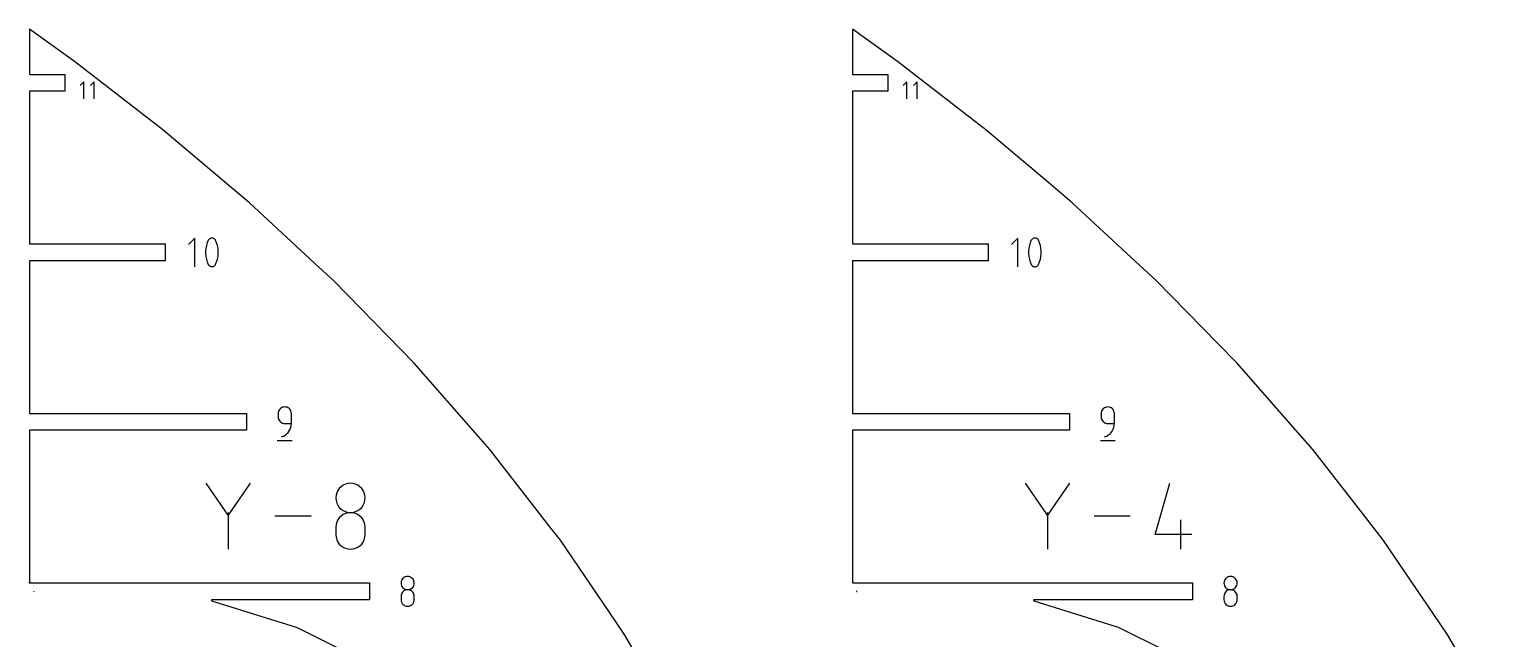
# Model space of a CAD drawing. Extents: x 0 to 800, y 0 to 1200.
# Drawn here: x 178.4 to 374.6, y 870 to 951.7 of the extents above; entities that cross this region are included whole.
import ezdxf

# ---------------------------------------------------------------- set-up
doc = ezdxf.new("R2010")
doc.units = 0
doc.header["$MEASUREMENT"] = 0
doc.layers.add('annotation', color=7, linetype='Continuous')
doc.layers.add('boundary', color=7, linetype='Continuous')

msp = doc.modelspace()

# ---------------------------------------------------------------- linework, layer by layer
at = {"layer": 'annotation', "color": 1}
for p, q in [((185.7, 944.71), (185.19, 944.2)), ((185.7, 942.42), (185.7, 944.71)), ((187.07, 944.71), (186.56, 944.2)), ((187.07, 942.42), (187.07, 944.71)), ((296.07, 944.71), (295.56, 944.2)), ((296.07, 942.42), (296.07, 944.71)), ((297.44, 944.71), (296.93, 944.2)), ((297.44, 942.42), (297.44, 944.71)), ((200.57, 923.76), (199.72, 922.91)), ((200.57, 919.91), (200.57, 923.76)), ((202.13, 922.75), (202.05, 922.39)), ((202.24, 923.11), (202.13, 922.75)), ((202.38, 923.46), (202.24, 923.11)), ((202.43, 923.54), (202.38, 923.46)), ((202.38, 923.46), (202.38, 923.46)), ((202.49, 923.61), (202.43, 923.54)), ((202.57, 923.67), (202.49, 923.61)), ((202.65, 923.71), (202.57, 923.67)), ((202.73, 923.74), (202.65, 923.71)), ((202.82, 923.76), (202.73, 923.74)), ((202.92, 923.76), (202.82, 923.76)), ((203.01, 923.74), (202.92, 923.76)), ((203.1, 923.7), (203.01, 923.74)), ((203.13, 923.69), (203.1, 923.7)), ((203.1, 923.7), (203.1, 923.7)), ((203.17, 923.67), (203.13, 923.69)), ((203.2, 923.64), (203.17, 923.67)), ((203.23, 923.62), (203.2, 923.64)), ((203.26, 923.59), (203.23, 923.62)), ((203.28, 923.56), (203.26, 923.59)), ((203.31, 923.53), (203.28, 923.56)), ((203.33, 923.49), (203.31, 923.53)), ((203.35, 923.46), (203.33, 923.49)), ((203.49, 923.11), (203.35, 923.46)), ((203.35, 923.46), (203.35, 923.46)), ((203.6, 922.75), (203.49, 923.11)), ((203.68, 922.39), (203.6, 922.75)), ((310.94, 923.76), (310.09, 922.91)), ((310.94, 919.91), (310.94, 923.76)), ((312.5, 922.75), (312.42, 922.39)), ((312.61, 923.11), (312.5, 922.75)), ((312.75, 923.46), (312.61, 923.11)), ((312.8, 923.54), (312.75, 923.46)), ((312.75, 923.46), (312.75, 923.46)), ((312.87, 923.61), (312.8, 923.54)), ((312.94, 923.67), (312.87, 923.61)), ((313.02, 923.71), (312.94, 923.67)), ((313.1, 923.74), (313.02, 923.71)), ((313.2, 923.76), (313.1, 923.74)), ((313.29, 923.76), (313.2, 923.76)), ((313.38, 923.74), (313.29, 923.76)), ((313.47, 923.7), (313.38, 923.74)), ((313.5, 923.69), (313.47, 923.7)), ((313.47, 923.7), (313.47, 923.7)), ((313.54, 923.66), (313.5, 923.69)), ((313.57, 923.64), (313.54, 923.66)), ((313.6, 923.62), (313.57, 923.64)), ((313.63, 923.59), (313.6, 923.62)), ((313.65, 923.56), (313.63, 923.59)), ((313.68, 923.53), (313.65, 923.56)), ((313.7, 923.49), (313.68, 923.53)), ((313.72, 923.46), (313.7, 923.49)), ((313.86, 923.11), (313.72, 923.46)), ((313.72, 923.46), (313.72, 923.46)), ((313.98, 922.75), (313.86, 923.11)), ((314.05, 922.39), (313.98, 922.75)), ((202.05, 922.39), (202.01, 922.02)), ((202.01, 922.02), (202.01, 921.65)), ((202.01, 921.65), (202.05, 921.28)), ((202.05, 921.28), (202.13, 920.92)), ((202.13, 920.92), (202.24, 920.56)), ((202.24, 920.56), (202.38, 920.21)), ((203.35, 920.21), (203.49, 920.56)), ((203.49, 920.56), (203.6, 920.92)), ((203.6, 920.92), (203.68, 921.28)), ((203.72, 922.02), (203.68, 922.39)), ((203.68, 921.28), (203.72, 921.65)), ((203.72, 921.65), (203.72, 922.02)), ((312.42, 922.39), (312.39, 922.02)), ((312.39, 922.02), (312.39, 921.65)), ((312.39, 921.65), (312.42, 921.28)), ((312.42, 921.28), (312.5, 920.92)), ((312.5, 920.92), (312.61, 920.56)), ((312.61, 920.56), (312.75, 920.21)), ((313.72, 920.21), (313.86, 920.56)), ((313.86, 920.56), (313.98, 920.92)), ((313.98, 920.92), (314.05, 921.28)), ((314.09, 922.02), (314.05, 922.39)), ((314.05, 921.28), (314.09, 921.65)), ((314.09, 921.65), (314.09, 922.02)), ((202.38, 920.21), (202.38, 920.21)), ((202.38, 920.21), (202.4, 920.18)), ((202.4, 920.18), (202.42, 920.14)), ((202.42, 920.14), (202.45, 920.11)), ((202.45, 920.11), (202.47, 920.08)), ((202.47, 920.08), (202.5, 920.06)), ((202.5, 920.06), (202.53, 920.03)), ((202.53, 920.03), (202.56, 920.01)), ((202.56, 920.01), (202.6, 919.98)), ((202.6, 919.98), (202.63, 919.97)), ((202.63, 919.97), (202.63, 919.97)), ((202.63, 919.97), (202.72, 919.93)), ((202.72, 919.93), (202.81, 919.92)), ((202.81, 919.92), (202.91, 919.92)), ((202.91, 919.92), (203, 919.93)), ((203, 919.93), (203.08, 919.96)), ((203.08, 919.96), (203.16, 920)), ((203.16, 920), (203.23, 920.06)), ((203.23, 920.06), (203.3, 920.13)), ((203.3, 920.13), (203.35, 920.21)), ((203.35, 920.21), (203.35, 920.21)), ((312.75, 920.21), (312.75, 920.21)), ((312.75, 920.21), (312.77, 920.18)), ((312.77, 920.18), (312.79, 920.14)), ((312.79, 920.14), (312.82, 920.11)), ((312.82, 920.11), (312.84, 920.08)), ((312.84, 920.08), (312.87, 920.05)), ((312.87, 920.05), (312.9, 920.03)), ((312.9, 920.03), (312.93, 920)), ((312.93, 920), (312.97, 919.98)), ((312.97, 919.98), (313, 919.96)), ((313, 919.96), (313, 919.96)), ((313, 919.96), (313.09, 919.93)), ((313.09, 919.93), (313.18, 919.91)), ((313.18, 919.91), (313.28, 919.91)), ((313.28, 919.91), (313.37, 919.93)), ((313.37, 919.93), (313.45, 919.96)), ((313.45, 919.96), (313.53, 920)), ((313.53, 920), (313.61, 920.06)), ((313.61, 920.06), (313.67, 920.13)), ((313.67, 920.13), (313.72, 920.21)), ((313.72, 920.21), (313.72, 920.21)), ((212.06, 900.9), (211.95, 900.8)), ((212.18, 900.99), (212.06, 900.9)), ((212.32, 901.06), (212.18, 900.99)), ((212.47, 901.1), (212.32, 901.06)), ((212.63, 901.11), (212.47, 901.1)), ((212.79, 901.1), (212.63, 901.11)), ((212.63, 901.11), (212.63, 901.11)), ((212.94, 901.06), (212.79, 901.1)), ((213.08, 900.99), (212.94, 901.06)), ((213.2, 900.9), (213.08, 900.99)), ((213.31, 900.8), (213.2, 900.9)), ((322.44, 900.9), (322.33, 900.79)), ((322.56, 900.99), (322.44, 900.9)), ((322.7, 901.05), (322.56, 900.99)), ((322.85, 901.1), (322.7, 901.05)), ((323.01, 901.11), (322.85, 901.1)), ((323.17, 901.1), (323.01, 901.11)), ((323.01, 901.11), (323.01, 901.11)), ((323.32, 901.05), (323.17, 901.1)), ((323.46, 900.99), (323.32, 901.05)), ((323.58, 900.9), (323.46, 900.99)), ((323.69, 900.79), (323.58, 900.9)), ((211.76, 900.38), (211.74, 900.22)), ((211.74, 900.22), (211.74, 899.78)), ((211.74, 899.78), (211.74, 899.78)), ((211.74, 899.78), (211.76, 899.62)), ((211.8, 900.53), (211.76, 900.38)), ((211.76, 899.62), (211.8, 899.47)), ((211.87, 900.67), (211.8, 900.53)), ((211.8, 899.47), (211.87, 899.33)), ((211.95, 900.8), (211.87, 900.67)), ((211.87, 899.33), (211.95, 899.2)), ((211.95, 899.2), (212.06, 899.1)), ((212.06, 899.1), (212.18, 899.01)), ((212.18, 899.01), (212.32, 898.94)), ((212.32, 898.94), (212.47, 898.9)), ((212.47, 898.9), (212.63, 898.89)), ((213.4, 900.67), (213.31, 900.8)), ((213.46, 900.53), (213.4, 900.67)), ((213.51, 900.38), (213.46, 900.53)), ((213.52, 900.22), (213.51, 900.38)), ((213.52, 898.89), (213.52, 900.22)), ((213.52, 900.22), (213.52, 900.22)), ((322.13, 900.38), (322.12, 900.22)), ((322.12, 900.22), (322.12, 899.78)), ((322.12, 899.78), (322.12, 899.78)), ((322.12, 899.78), (322.13, 899.62)), ((322.18, 900.53), (322.13, 900.38)), ((322.13, 899.62), (322.18, 899.47)), ((322.24, 900.67), (322.18, 900.53)), ((322.18, 899.47), (322.24, 899.33)), ((322.33, 900.79), (322.24, 900.67)), ((322.24, 899.33), (322.33, 899.2)), ((322.33, 899.2), (322.44, 899.1)), ((322.44, 899.1), (322.56, 899.01)), ((322.56, 899.01), (322.7, 898.94)), ((322.7, 898.94), (322.85, 898.9)), ((322.85, 898.9), (323.01, 898.89)), ((323.78, 900.67), (323.69, 900.79)), ((323.84, 900.53), (323.78, 900.67)), ((323.88, 900.38), (323.84, 900.53)), ((323.9, 900.22), (323.88, 900.38)), ((323.9, 898.89), (323.9, 900.22)), ((323.9, 900.22), (323.9, 900.22)), ((212.19, 897.11), (212.44, 897.21)), ((212.19, 897.11), (212.19, 897.11)), ((212.44, 897.21), (212.67, 897.33)), ((212.63, 898.89), (213.52, 898.89)), ((212.67, 897.33), (212.88, 897.49)), ((212.88, 897.49), (213.07, 897.68)), ((213.07, 897.68), (213.22, 897.89)), ((213.22, 897.89), (213.35, 898.11)), ((213.35, 898.11), (213.44, 898.36)), ((213.44, 898.36), (213.5, 898.62)), ((213.5, 898.62), (213.52, 898.89)), ((322.56, 897.11), (322.82, 897.21)), ((322.56, 897.11), (322.56, 897.11)), ((322.82, 897.21), (323.05, 897.33)), ((323.01, 898.89), (323.9, 898.89)), ((323.05, 897.33), (323.26, 897.49)), ((323.26, 897.49), (323.45, 897.68)), ((323.45, 897.68), (323.6, 897.88)), ((323.6, 897.88), (323.73, 898.11)), ((323.73, 898.11), (323.82, 898.36)), ((323.82, 898.36), (323.88, 898.62)), ((323.88, 898.62), (323.9, 898.89)), ((211.63, 896.61), (213.63, 896.61)), ((322.01, 896.61), (324.01, 896.61)), ((205.05, 886.62), (202.1, 890.88)), ((208, 890.88), (205.05, 886.62)), ((219.51, 889.26), (219.48, 888.91)), ((219.6, 889.59), (219.51, 889.26)), ((219.75, 889.9), (219.6, 889.59)), ((219.94, 890.17), (219.75, 889.9)), ((220.18, 890.41), (219.94, 890.17)), ((220.45, 890.6), (220.18, 890.41)), ((220.76, 890.75), (220.45, 890.6)), ((221.09, 890.84), (220.76, 890.75)), ((221.45, 890.87), (221.09, 890.84)), ((221.8, 890.84), (221.45, 890.87)), ((221.45, 890.87), (221.45, 890.87)), ((222.13, 890.75), (221.8, 890.84)), ((222.44, 890.6), (222.13, 890.75)), ((222.71, 890.41), (222.44, 890.6)), ((222.95, 890.17), (222.71, 890.41)), ((223.14, 889.9), (222.95, 890.17)), ((223.29, 889.59), (223.14, 889.9)), ((223.38, 889.26), (223.29, 889.59)), ((223.41, 888.91), (223.38, 889.26)), ((314.92, 886.61), (311.97, 890.88)), ((317.87, 890.88), (314.92, 886.61)), ((329.35, 884), (331.31, 890.88)), ((219.48, 888.91), (219.48, 888.91)), ((219.48, 888.91), (219.51, 888.56)), ((219.51, 888.56), (219.6, 888.22)), ((219.6, 888.22), (219.75, 887.92)), ((219.75, 887.92), (219.94, 887.64)), ((219.94, 887.64), (220.18, 887.41)), ((220.18, 887.41), (220.45, 887.21)), ((220.45, 887.21), (220.76, 887.07)), ((222.13, 887.07), (222.44, 887.21)), ((222.44, 887.21), (222.71, 887.41)), ((222.71, 887.41), (222.95, 887.64)), ((222.95, 887.64), (223.14, 887.92)), ((223.14, 887.92), (223.29, 888.22)), ((223.29, 888.22), (223.38, 888.56)), ((223.38, 888.56), (223.41, 888.91)), ((223.41, 888.91), (223.41, 888.91)), ((205.05, 886.96), (205.05, 882.03)), ((216.16, 886.46), (211.32, 886.46)), ((219.51, 885.33), (219.48, 884.98)), ((219.6, 885.66), (219.51, 885.33)), ((219.75, 885.97), (219.6, 885.66)), ((219.94, 886.24), (219.75, 885.97)), ((220.18, 886.48), (219.94, 886.24)), ((220.45, 886.67), (220.18, 886.48)), ((220.76, 886.82), (220.45, 886.67)), ((220.76, 887.07), (221.09, 886.97)), ((221.09, 886.91), (220.76, 886.82)), ((221.09, 886.97), (221.45, 886.94)), ((221.45, 886.94), (221.09, 886.91)), ((221.45, 886.94), (221.8, 886.97)), ((221.8, 886.91), (221.45, 886.94)), ((221.45, 886.94), (221.45, 886.94)), ((221.45, 886.94), (221.45, 886.94)), ((221.8, 886.97), (222.13, 887.07)), ((222.13, 886.82), (221.8, 886.91)), ((222.44, 886.67), (222.13, 886.82)), ((222.71, 886.48), (222.44, 886.67)), ((222.95, 886.24), (222.71, 886.48)), ((223.14, 885.97), (222.95, 886.24)), ((223.29, 885.66), (223.14, 885.97)), ((223.38, 885.33), (223.29, 885.66)), ((223.41, 884.98), (223.38, 885.33)), ((314.92, 886.96), (314.92, 882.03)), ((326.03, 886.46), (321.19, 886.46)), ((332.79, 882.03), (332.79, 885.96)), ((219.48, 884.98), (219.48, 884)), ((219.48, 884), (219.48, 884)), ((219.48, 884), (219.51, 883.64)), ((219.51, 883.64), (219.6, 883.31)), ((219.6, 883.31), (219.75, 883)), ((223.14, 883), (223.29, 883.31)), ((223.29, 883.31), (223.38, 883.64)), ((223.38, 883.64), (223.41, 884)), ((223.41, 884), (223.41, 884.98)), ((223.41, 884.98), (223.41, 884.98)), ((334.26, 884), (329.35, 884)), ((219.75, 883), (219.94, 882.73)), ((219.94, 882.73), (220.18, 882.49)), ((220.18, 882.49), (220.45, 882.3)), ((220.45, 882.3), (220.76, 882.16)), ((220.76, 882.16), (221.09, 882.07)), ((221.09, 882.07), (221.45, 882.03)), ((221.45, 882.03), (221.8, 882.07)), ((221.45, 882.03), (221.45, 882.03)), ((221.8, 882.07), (222.13, 882.16)), ((222.13, 882.16), (222.44, 882.3)), ((222.44, 882.3), (222.71, 882.49)), ((222.71, 882.49), (222.95, 882.73)), ((222.95, 882.73), (223.14, 883)), ((228.23, 877.65), (228.22, 877.49)), ((228.22, 877.49), (228.22, 877.49)), ((228.22, 877.49), (228.23, 877.33)), ((228.28, 877.8), (228.23, 877.65)), ((228.23, 877.33), (228.28, 877.18)), ((228.34, 877.94), (228.28, 877.8)), ((228.43, 878.06), (228.34, 877.94)), ((228.54, 878.17), (228.43, 878.06)), ((228.66, 878.26), (228.54, 878.17)), ((228.8, 878.32), (228.66, 878.26)), ((228.95, 878.37), (228.8, 878.32)), ((229.11, 878.38), (228.95, 878.37)), ((229.27, 878.37), (229.11, 878.38)), ((229.11, 878.38), (229.11, 878.38)), ((229.42, 878.32), (229.27, 878.37)), ((229.56, 878.26), (229.42, 878.32)), ((229.68, 878.17), (229.56, 878.26)), ((229.79, 878.06), (229.68, 878.17)), ((229.88, 877.94), (229.79, 878.06)), ((229.94, 877.8), (229.88, 877.94)), ((229.98, 877.65), (229.94, 877.8)), ((229.94, 877.18), (229.98, 877.33)), ((230, 877.49), (229.98, 877.65)), ((229.98, 877.33), (230, 877.49)), ((230, 877.49), (230, 877.49)), ((338.6, 877.65), (338.58, 877.49)), ((338.58, 877.49), (338.58, 877.49)), ((338.58, 877.49), (338.6, 877.33)), ((338.64, 877.8), (338.6, 877.65)), ((338.6, 877.33), (338.64, 877.18)), ((338.71, 877.94), (338.64, 877.8)), ((338.79, 878.06), (338.71, 877.94)), ((338.9, 878.17), (338.79, 878.06)), ((339.02, 878.26), (338.9, 878.17)), ((339.16, 878.32), (339.02, 878.26)), ((339.31, 878.36), (339.16, 878.32)), ((339.47, 878.38), (339.31, 878.36)), ((339.63, 878.36), (339.47, 878.38)), ((339.47, 878.38), (339.47, 878.38)), ((339.78, 878.32), (339.63, 878.36)), ((339.92, 878.26), (339.78, 878.32)), ((340.04, 878.17), (339.92, 878.26)), ((340.15, 878.06), (340.04, 878.17)), ((340.24, 877.94), (340.15, 878.06)), ((340.3, 877.8), (340.24, 877.94)), ((340.35, 877.65), (340.3, 877.8)), ((340.3, 877.18), (340.35, 877.33)), ((340.36, 877.49), (340.35, 877.65)), ((340.35, 877.33), (340.36, 877.49)), ((340.36, 877.49), (340.36, 877.49)), ((178.97, 876.42), (178.96, 876.42)), ((178.96, 876.42), (178.96, 876.41)), ((178.96, 876.41), (178.96, 876.41)), ((178.96, 876.41), (178.96, 876.41)), ((178.96, 876.41), (178.96, 876.41)), ((178.96, 876.41), (178.96, 876.41)), ((178.96, 876.41), (178.96, 876.4)), ((178.96, 876.4), (178.96, 876.4)), ((178.96, 876.4), (178.96, 876.4)), ((178.96, 876.4), (178.96, 876.4)), ((178.96, 876.4), (178.96, 876.4)), ((178.96, 876.4), (178.96, 876.39)), ((178.97, 876.39), (178.96, 876.39)), ((178.96, 876.39), (178.96, 876.38)), ((178.96, 876.39), (178.96, 876.39)), ((178.96, 876.39), (178.96, 876.39)), ((178.96, 876.39), (178.97, 876.39)), ((178.96, 876.38), (178.96, 876.38)), ((178.96, 876.38), (178.96, 876.38)), ((178.96, 876.38), (178.96, 876.38)), ((178.96, 876.38), (178.96, 876.38)), ((178.96, 876.38), (178.96, 876.37)), ((178.96, 876.37), (178.96, 876.37)), ((178.96, 876.37), (178.96, 876.36)), ((178.96, 876.37), (178.96, 876.37)), ((178.96, 876.36), (178.96, 876.36)), ((178.96, 876.36), (178.96, 876.36)), ((178.96, 876.36), (178.96, 876.36)), ((178.96, 876.36), (178.96, 876.35)), ((178.96, 876.35), (178.96, 876.35)), ((178.96, 876.35), (178.97, 876.35)), ((178.98, 876.42), (178.97, 876.42)), ((178.97, 876.42), (178.97, 876.42)), ((178.97, 876.42), (178.97, 876.42)), ((178.97, 876.42), (178.97, 876.42)), ((178.97, 876.42), (178.97, 876.42)), ((178.98, 876.39), (178.97, 876.39)), ((178.97, 876.39), (178.97, 876.39)), ((178.97, 876.39), (178.97, 876.39)), ((178.97, 876.39), (178.97, 876.39)), ((178.97, 876.39), (178.97, 876.39)), ((178.97, 876.39), (178.97, 876.39)), ((178.97, 876.39), (178.97, 876.39)), ((178.97, 876.39), (178.97, 876.39)), ((178.97, 876.39), (178.97, 876.39)), ((178.97, 876.39), (178.98, 876.39)), ((178.97, 876.35), (178.97, 876.35)), ((178.97, 876.35), (178.97, 876.35)), ((178.97, 876.35), (178.97, 876.35)), ((178.97, 876.35), (178.97, 876.35)), ((178.97, 876.35), (178.98, 876.35)), ((178.98, 876.41), (178.98, 876.42)), ((178.98, 876.42), (178.98, 876.42)), ((178.99, 876.41), (178.98, 876.41)), ((178.98, 876.41), (178.98, 876.41)), ((178.98, 876.41), (178.98, 876.41)), ((178.98, 876.39), (178.98, 876.4)), ((178.98, 876.4), (178.99, 876.4)), ((178.98, 876.38), (178.98, 876.39)), ((178.98, 876.39), (178.98, 876.39)), ((178.98, 876.39), (178.98, 876.39)), ((178.98, 876.39), (178.98, 876.39)), ((178.98, 876.39), (178.98, 876.39)), ((178.99, 876.38), (178.98, 876.38)), ((178.98, 876.38), (178.98, 876.38)), ((178.98, 876.38), (178.98, 876.38)), ((178.98, 876.35), (178.98, 876.36)), ((178.98, 876.36), (178.98, 876.36)), ((178.98, 876.36), (178.99, 876.36)), ((178.98, 876.35), (178.98, 876.35)), ((178.98, 876.35), (178.98, 876.35)), ((178.99, 876.4), (178.99, 876.41)), ((178.99, 876.41), (178.99, 876.41)), ((178.99, 876.4), (178.99, 876.4)), ((178.99, 876.4), (178.99, 876.4)), ((178.99, 876.4), (178.99, 876.4)), ((178.99, 876.37), (178.99, 876.38)), ((178.99, 876.38), (178.99, 876.38)), ((178.99, 876.36), (178.99, 876.37)), ((178.99, 876.37), (178.99, 876.37)), ((178.99, 876.37), (178.99, 876.37)), ((178.99, 876.36), (178.99, 876.36)), ((228.23, 875.87), (228.22, 875.71)), ((228.22, 875.71), (228.22, 875.27)), ((228.28, 876.02), (228.23, 875.87)), ((228.28, 877.18), (228.34, 877.04)), ((228.34, 876.16), (228.28, 876.02)), ((228.34, 877.04), (228.43, 876.92)), ((228.43, 876.29), (228.34, 876.16)), ((228.43, 876.92), (228.54, 876.81)), ((228.54, 876.39), (228.43, 876.29)), ((228.54, 876.81), (228.66, 876.72)), ((228.66, 876.48), (228.54, 876.39)), ((228.66, 876.72), (228.8, 876.66)), ((228.8, 876.55), (228.66, 876.48)), ((228.8, 876.66), (228.95, 876.62)), ((228.95, 876.59), (228.8, 876.55)), ((228.95, 876.62), (229.11, 876.6)), ((229.11, 876.6), (228.95, 876.59)), ((229.11, 876.6), (229.27, 876.62)), ((229.27, 876.59), (229.11, 876.6)), ((229.11, 876.6), (229.11, 876.6)), ((229.11, 876.6), (229.11, 876.6)), ((229.27, 876.62), (229.42, 876.66)), ((229.42, 876.55), (229.27, 876.59)), ((229.42, 876.66), (229.56, 876.72)), ((229.56, 876.48), (229.42, 876.55)), ((229.56, 876.72), (229.68, 876.81)), ((229.68, 876.39), (229.56, 876.48)), ((229.68, 876.81), (229.79, 876.92)), ((229.79, 876.29), (229.68, 876.39)), ((229.79, 876.92), (229.88, 877.04)), ((229.88, 876.16), (229.79, 876.29)), ((229.88, 877.04), (229.94, 877.18)), ((229.94, 876.02), (229.88, 876.16)), ((229.98, 875.87), (229.94, 876.02)), ((230, 875.71), (229.98, 875.87)), ((230, 875.27), (230, 875.71)), ((230, 875.71), (230, 875.71)), ((289.33, 876.42), (289.32, 876.41)), ((289.32, 876.41), (289.32, 876.41)), ((289.32, 876.41), (289.32, 876.41)), ((289.32, 876.41), (289.32, 876.41)), ((289.32, 876.41), (289.32, 876.41)), ((289.32, 876.41), (289.32, 876.4)), ((289.32, 876.4), (289.32, 876.4)), ((289.32, 876.4), (289.32, 876.4)), ((289.32, 876.4), (289.32, 876.4)), ((289.32, 876.4), (289.32, 876.4)), ((289.32, 876.4), (289.32, 876.39)), ((289.33, 876.39), (289.32, 876.38)), ((289.32, 876.39), (289.32, 876.39)), ((289.32, 876.39), (289.32, 876.39)), ((289.32, 876.39), (289.32, 876.39)), ((289.32, 876.39), (289.33, 876.39)), ((289.32, 876.38), (289.32, 876.38)), ((289.32, 876.38), (289.32, 876.38)), ((289.32, 876.38), (289.32, 876.38)), ((289.32, 876.38), (289.32, 876.38)), ((289.32, 876.38), (289.32, 876.37)), ((289.32, 876.37), (289.32, 876.37)), ((289.32, 876.37), (289.32, 876.36)), ((289.32, 876.36), (289.32, 876.36)), ((289.32, 876.36), (289.32, 876.36)), ((289.32, 876.36), (289.32, 876.36)), ((289.32, 876.36), (289.32, 876.36)), ((289.32, 876.36), (289.32, 876.35)), ((289.32, 876.35), (289.32, 876.35)), ((289.32, 876.35), (289.32, 876.35)), ((289.32, 876.35), (289.33, 876.35)), ((289.34, 876.42), (289.33, 876.42)), ((289.33, 876.42), (289.33, 876.42)), ((289.33, 876.42), (289.33, 876.42)), ((289.33, 876.42), (289.33, 876.42)), ((289.33, 876.42), (289.33, 876.42)), ((289.34, 876.39), (289.33, 876.39)), ((289.33, 876.39), (289.33, 876.39)), ((289.33, 876.39), (289.33, 876.39)), ((289.33, 876.39), (289.33, 876.39)), ((289.33, 876.39), (289.33, 876.39)), ((289.33, 876.39), (289.33, 876.39)), ((289.33, 876.39), (289.33, 876.39)), ((289.33, 876.39), (289.33, 876.39)), ((289.33, 876.39), (289.33, 876.39)), ((289.33, 876.39), (289.34, 876.39)), ((289.33, 876.35), (289.33, 876.35)), ((289.33, 876.35), (289.33, 876.35)), ((289.33, 876.35), (289.33, 876.35)), ((289.33, 876.35), (289.33, 876.35)), ((289.33, 876.35), (289.34, 876.35)), ((289.34, 876.41), (289.34, 876.42)), ((289.35, 876.4), (289.34, 876.41)), ((289.34, 876.41), (289.34, 876.41)), ((289.34, 876.41), (289.34, 876.41)), ((289.34, 876.41), (289.34, 876.41)), ((289.34, 876.41), (289.34, 876.41)), ((289.34, 876.39), (289.34, 876.4)), ((289.34, 876.4), (289.35, 876.4)), ((289.34, 876.38), (289.34, 876.39)), ((289.34, 876.39), (289.34, 876.39)), ((289.34, 876.39), (289.34, 876.39)), ((289.34, 876.39), (289.34, 876.39)), ((289.34, 876.39), (289.34, 876.39)), ((289.35, 876.37), (289.34, 876.38)), ((289.34, 876.38), (289.34, 876.38)), ((289.34, 876.38), (289.34, 876.38)), ((289.34, 876.38), (289.34, 876.38)), ((289.34, 876.38), (289.34, 876.38)), ((289.34, 876.35), (289.34, 876.36)), ((289.34, 876.36), (289.34, 876.36)), ((289.34, 876.36), (289.35, 876.36)), ((289.34, 876.35), (289.34, 876.35)), ((289.34, 876.35), (289.34, 876.35)), ((289.34, 876.35), (289.34, 876.35)), ((289.35, 876.4), (289.35, 876.4)), ((289.35, 876.4), (289.35, 876.4)), ((289.35, 876.4), (289.35, 876.4)), ((289.35, 876.36), (289.35, 876.37)), ((289.35, 876.37), (289.35, 876.37)), ((289.35, 876.37), (289.35, 876.37)), ((289.35, 876.36), (289.35, 876.36)), ((338.6, 875.87), (338.58, 875.71)), ((338.58, 875.71), (338.58, 875.27)), ((338.64, 876.02), (338.6, 875.87)), ((338.64, 877.18), (338.71, 877.04)), ((338.71, 876.16), (338.64, 876.02)), ((338.71, 877.04), (338.79, 876.92)), ((338.79, 876.29), (338.71, 876.16)), ((338.79, 876.92), (338.9, 876.81)), ((338.9, 876.39), (338.79, 876.29)), ((338.9, 876.81), (339.02, 876.72)), ((339.02, 876.48), (338.9, 876.39)), ((339.02, 876.72), (339.16, 876.66)), ((339.16, 876.55), (339.02, 876.48)), ((339.16, 876.66), (339.31, 876.62)), ((339.31, 876.59), (339.16, 876.55)), ((339.31, 876.62), (339.47, 876.6)), ((339.47, 876.6), (339.31, 876.59)), ((339.47, 876.6), (339.63, 876.62)), ((339.63, 876.59), (339.47, 876.6)), ((339.47, 876.6), (339.47, 876.6)), ((339.47, 876.6), (339.47, 876.6)), ((339.63, 876.62), (339.78, 876.66)), ((339.78, 876.55), (339.63, 876.59)), ((339.78, 876.66), (339.92, 876.72)), ((339.92, 876.48), (339.78, 876.55)), ((339.92, 876.72), (340.04, 876.81)), ((340.04, 876.39), (339.92, 876.48)), ((340.04, 876.81), (340.15, 876.92)), ((340.15, 876.29), (340.04, 876.39)), ((340.15, 876.92), (340.24, 877.04)), ((340.24, 876.16), (340.15, 876.29)), ((340.24, 877.04), (340.3, 877.18)), ((340.3, 876.02), (340.24, 876.16)), ((340.35, 875.87), (340.3, 876.02)), ((340.36, 875.71), (340.35, 875.87)), ((340.36, 875.27), (340.36, 875.71)), ((340.36, 875.71), (340.36, 875.71)), ((228.22, 875.27), (228.22, 875.27)), ((228.22, 875.27), (228.23, 875.11)), ((228.23, 875.11), (228.28, 874.96)), ((228.28, 874.96), (228.34, 874.82)), ((228.34, 874.82), (228.43, 874.7)), ((228.43, 874.7), (228.54, 874.59)), ((228.54, 874.59), (228.66, 874.51)), ((228.66, 874.51), (228.8, 874.44)), ((228.8, 874.44), (228.95, 874.4)), ((228.95, 874.4), (229.11, 874.38)), ((229.11, 874.38), (229.27, 874.4)), ((229.11, 874.38), (229.11, 874.38)), ((229.27, 874.4), (229.42, 874.44)), ((229.42, 874.44), (229.56, 874.51)), ((229.56, 874.51), (229.68, 874.59)), ((229.68, 874.59), (229.79, 874.7)), ((229.79, 874.7), (229.88, 874.82)), ((229.88, 874.82), (229.94, 874.96)), ((229.94, 874.96), (229.98, 875.11)), ((229.98, 875.11), (230, 875.27)), ((338.58, 875.27), (338.58, 875.27)), ((338.58, 875.27), (338.6, 875.11)), ((338.6, 875.11), (338.64, 874.96)), ((338.64, 874.96), (338.71, 874.82)), ((338.71, 874.82), (338.79, 874.7)), ((338.79, 874.7), (338.9, 874.59)), ((338.9, 874.59), (339.02, 874.5)), ((339.02, 874.5), (339.16, 874.44)), ((339.16, 874.44), (339.31, 874.4)), ((339.31, 874.4), (339.47, 874.38)), ((339.47, 874.38), (339.63, 874.4)), ((339.47, 874.38), (339.47, 874.38)), ((339.63, 874.4), (339.78, 874.44)), ((339.78, 874.44), (339.92, 874.5)), ((339.92, 874.5), (340.04, 874.59)), ((340.04, 874.59), (340.15, 874.7)), ((340.15, 874.7), (340.24, 874.82)), ((340.24, 874.82), (340.3, 874.96)), ((340.3, 874.96), (340.35, 875.11)), ((340.35, 875.11), (340.36, 875.27))]:
    msp.add_line(p, q, dxfattribs=at)
at = {"layer": 'boundary', "color": 5}
for p, q in [((184.44, 947.44), (178.38, 951.75)), ((178.38, 951.75), (178.38, 945.69)), ((288.75, 951.75), (288.75, 945.82)), ((294.81, 947.44), (288.75, 951.75)), ((193.5, 940.43), (184.44, 947.44)), ((302.72, 941.32), (294.81, 947.44)), ((178.38, 945.69), (183.14, 945.69)), ((183.14, 945.69), (183.14, 943.44)), ((288.75, 945.82), (288.75, 945.69)), ((288.75, 945.69), (293.51, 945.69)), ((293.51, 945.69), (293.51, 943.44)), ((183.14, 943.44), (178.38, 943.44)), ((178.38, 943.44), (178.38, 923.09)), ((293.51, 943.44), (288.75, 943.44)), ((288.75, 943.44), (288.75, 922.96)), ((196.28, 938.28), (193.5, 940.43)), ((306.64, 938.28), (302.72, 941.32)), ((205.72, 930.3), (196.28, 938.28)), ((315.1, 931.14), (306.64, 938.28)), ((207.89, 928.48), (205.72, 930.3)), ((318.25, 928.48), (315.1, 931.14)), ((217.25, 919.81), (207.89, 928.48)), ((326.72, 920.63), (318.25, 928.48)), ((178.38, 923.09), (178.38, 922.96)), ((178.38, 922.96), (196.59, 922.96)), ((196.59, 922.96), (196.59, 920.71)), ((288.75, 922.96), (306.96, 922.96)), ((306.96, 922.96), (306.96, 920.71)), ((196.59, 920.71), (178.38, 920.71)), ((178.38, 920.71), (178.38, 900.36)), ((306.96, 920.71), (288.75, 920.71)), ((288.75, 920.71), (288.75, 920.59)), ((288.75, 920.59), (288.75, 900.36)), ((329.51, 918.05), (326.72, 920.63)), ((219.15, 918.05), (217.25, 919.81)), ((228.22, 908.77), (219.15, 918.05)), ((337.76, 909.61), (329.51, 918.05)), ((229.94, 907.01), (228.22, 908.77)), ((340.3, 907.01), (337.76, 909.61)), ((238.57, 897.18), (229.94, 907.01)), ((348.17, 898.04), (340.3, 907.01)), ((178.38, 900.36), (178.38, 900.24)), ((178.38, 900.24), (207.51, 900.24)), ((207.51, 900.24), (207.51, 897.99)), ((288.75, 900.36), (288.75, 900.24)), ((288.75, 900.24), (317.88, 900.24)), ((317.88, 900.24), (317.88, 897.99)), ((207.51, 897.99), (178.38, 897.99)), ((178.38, 897.99), (178.38, 897.86)), ((178.38, 897.86), (178.38, 877.63)), ((240.13, 895.4), (238.57, 897.18)), ((317.88, 897.99), (288.75, 897.99)), ((288.75, 897.99), (288.75, 897.86)), ((288.75, 897.86), (288.75, 877.51)), ((350.49, 895.4), (348.17, 898.04)), ((248.2, 885.04), (240.13, 895.4)), ((357.86, 885.93), (350.49, 895.4)), ((359.97, 883.22), (357.86, 885.93)), ((249.61, 883.23), (248.2, 885.04)), ((256.99, 872.37), (249.61, 883.23)), ((366.72, 873.28), (359.97, 883.22)), ((178.38, 877.63), (178.37, 877.6)), ((178.37, 877.6), (178.37, 877.51)), ((178.37, 877.51), (178.38, 877.51)), ((178.38, 877.51), (178.46, 877.51)), ((178.46, 877.51), (223.98, 877.51)), ((223.98, 877.51), (223.98, 875.26)), ((288.75, 877.51), (288.93, 877.51)), ((288.93, 877.51), (334.35, 877.51)), ((334.35, 877.51), (334.35, 875.26)), ((223.98, 875.26), (202.79, 875.26)), ((202.79, 875.26), (202.8, 875.13)), ((202.8, 875.13), (214.18, 871.6)), ((334.35, 875.26), (313.06, 875.26)), ((313.06, 875.26), (313.07, 875.13)), ((313.07, 875.13), (318.1, 873.56)), ((318.1, 873.56), (324.41, 871.59)), ((214.18, 871.6), (214.81, 871.28)), ((258.25, 870.52), (256.99, 872.37)), ((324.41, 871.59), (330.89, 868.35)), ((368.6, 870.51), (366.72, 873.28)), ((214.81, 871.28), (226.29, 865.55)), ((264.82, 859.19), (258.25, 870.52)), ((374.63, 860.12), (368.6, 870.51))]:
    msp.add_line(p, q, dxfattribs=at)

doc.saveas('drawing.dxf')
